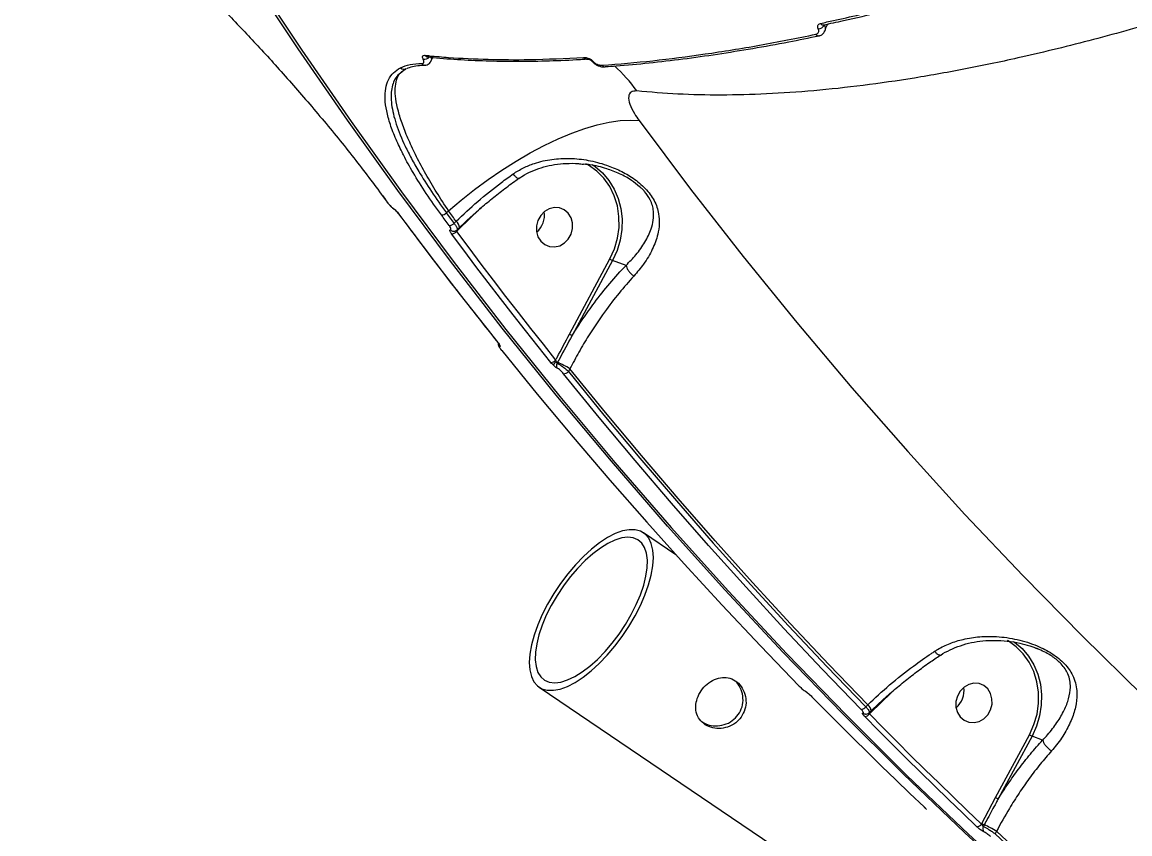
# Model space of a CAD drawing. Header units: millimetres. Extents: x -8092 to 6423, y -6886 to 5604.
# Drawn here: x -328.6 to -78.8, y -2659.3 to -2476.3 of the extents above; entities that cross this region are included whole.
import ezdxf

# ---------------------------------------------------------------- set-up
doc = ezdxf.new("R2010")
doc.units = ezdxf.units.MM
for name, color, linetype in [('DIKOM_ОБЪЕКТ', 7, 'Continuous'), ('DIKOM_РАЗМЕР_ЗОНА', 7, 'Continuous'), ('DIKOM_РАЗМЕР_ОБЪЕКТА', 7, 'Continuous')]:
    doc.layers.add(name, color=color, linetype=linetype)
doc.styles.add('style1', font='arial.ttf', dxfattribs={"width": 0.8})
doc.dimstyles.new('1-50', dxfattribs={"dimtxt": 300, "dimasz": 200, "dimexe": 100, "dimexo": 0, "dimgap": 100, "dimtad": 1, "dimtxsty": 'style1', "dimcen": 200, "dimclrd": 7, "dimclre": 7, "dimclrt": 7, "dimadec": 1, "dimazin": 2, "dimtfac": 1, "dimtmove": 0, "dimatfit": 2, "dimfxl": 0, "dimlwd": 25, "dimlwe": 18, "dimarcsym": 0})

# ---------------------------------------------------------------- blocks, each defined once
blk = doc.blocks.new('*D9')
at = {"layer": 'Defpoints', "color": 0, "transparency": 16777216}
for p in [(-8092.06, -86.27), (4664.84, -1471.84), (4664.84, -6785.92)]:
    blk.add_point(p, dxfattribs=at)
at = {"layer": 'DIKOM_РАЗМЕР_ЗОНА', "color": 7, "lineweight": 18, "transparency": 16777216}
for p, q in [((-8092.06, -86.27), (-8092.06, -6885.92)), ((4664.84, -1471.84), (4664.84, -6885.92))]:
    blk.add_line(p, q, dxfattribs=at)
at = {"layer": 'DIKOM_РАЗМЕР_ЗОНА', "color": 7, "lineweight": 25, "transparency": 16777216}
blk.add_line((-7892.06, -6785.92), (4464.84, -6785.92), dxfattribs=at)
at = {"layer": 'DIKOM_РАЗМЕР_ЗОНА', "color": 7, "transparency": 16777216}
for points in [[(-7892.06, -6752.58), (-7892.06, -6819.25), (-8092.06, -6785.92)], [(4464.84, -6752.58), (4464.84, -6819.25), (4664.84, -6785.92)]]:
    blk.add_solid(points, dxfattribs=at)
at = {"layer": 'DIKOM_РАЗМЕР_ЗОНА', "color": 7, "transparency": 16777216, "insert": (-2159.84, -6532.75), "char_height": 300, "attachment_point": 5, "style": 'style1'}
blk.add_mtext('12760', dxfattribs=at)
blk = doc.blocks.new('*D11')
at = {"layer": 'Defpoints', "color": 0, "transparency": 16777216}
for p in [(-6092.06, -310.77), (2568.27, -2361.54), (2568.27, -4925.78)]:
    blk.add_point(p, dxfattribs=at)
at = {"layer": 'DIKOM_РАЗМЕР_ОБЪЕКТА', "color": 7, "lineweight": 18, "transparency": 16777216}
for p, q in [((-6092.06, -310.77), (-6092.06, -5025.78)), ((2568.27, -2361.54), (2568.27, -5025.78))]:
    blk.add_line(p, q, dxfattribs=at)
at = {"layer": 'DIKOM_РАЗМЕР_ОБЪЕКТА', "color": 7, "lineweight": 25, "transparency": 16777216}
blk.add_line((-5892.06, -4925.78), (2368.27, -4925.78), dxfattribs=at)
at = {"layer": 'DIKOM_РАЗМЕР_ОБЪЕКТА', "color": 7, "transparency": 16777216}
for points in [[(-5892.06, -4892.44), (-5892.06, -4959.11), (-6092.06, -4925.78)], [(2368.27, -4892.44), (2368.27, -4959.11), (2568.27, -4925.78)]]:
    blk.add_solid(points, dxfattribs=at)
at = {"layer": 'DIKOM_РАЗМЕР_ОБЪЕКТА', "color": 7, "transparency": 16777216, "insert": (-2605.9, -4672.61), "char_height": 300, "attachment_point": 5, "style": 'style1'}
blk.add_mtext('8660', dxfattribs=at)

msp = doc.modelspace()

# ---------------------------------------------------------------- linework, layer by layer
at = {"layer": 'DIKOM_ОБЪЕКТ', "color": 7, "linetype": 'Continuous', "lineweight": 15}
for p, q in [((-147.892, -2476.957), (-147.857, -2476.954)), ((-148.89, -2479.408), (-148.931, -2479.418)), ((-237.191, -2484.159), (-237.211, -2484.158)), ((-248.093, -2514.489), (-246.332, -2516.873)), ((-224.993, -2518.073), (-225.443, -2518.513)), ((-232.451, -2518.888), (-232.952, -2519.288)), ((-225.443, -2518.513), (-230.025, -2522.939)), ((-231.193, -2521.67), (-230.73, -2521.217)), ((-230.025, -2522.939), (-230.648, -2523.549)), ((-230.539, -2523.14), (-230.006, -2522.62)), ((-230.006, -2522.62), (-229.996, -2522.609)), ((-205.182, -2546.644), (-196.042, -2529.709)), ((-195.448, -2530.013), (-204.588, -2546.948)), ((-192.422, -2531.151), (-195.448, -2530.013)), ((-207.862, -2553.004), (-207.971, -2553.206)), ((-205.087, -2554.441), (-205.418, -2555.055)), ((-181.212, -2596.37), (-188.486, -2591.445)), ((-212.03, -2626.226), (-38.598, -2743.63)), ((-132.595, -2627.476), (-137.187, -2631.912)), ((-132.141, -2627.032), (-132.595, -2627.476)), ((-150.633, -2628.257), (-150.55, -2628.339)), ((-150.549, -2628.338), (-150.495, -2628.377)), ((-138.356, -2630.644), (-137.893, -2630.19)), ((-137.579, -2631.994), (-137.169, -2631.593)), ((-137.187, -2631.912), (-137.545, -2632.262)), ((-137.169, -2631.593), (-137.159, -2631.582)), ((-109.081, -2651.122), (-101.431, -2636.948)), ((-100.837, -2637.252), (-108.487, -2651.425)), ((-98.459, -2638.146), (-100.837, -2637.252)), ((-112.199, -2656.978), (-109.081, -2651.122)), ((-112.263, -2657.097), (-112.199, -2656.978)), ((-111.644, -2657.265), (-111.837, -2657.624)), ((-108.869, -2658.703), (-109.189, -2659.295))]:
    msp.add_line(p, q, dxfattribs=at)
at = {"layer": 'DIKOM_ОБЪЕКТ', "color": 7, "linetype": 'Continuous', "lineweight": 15, "flags": 128}
for points in [[(-73.01, -2697.251), (-87.567, -2684.817), (-101.903, -2672.095), (-116.015, -2659.088), (-129.898, -2645.801), (-143.548, -2632.237), (-156.961, -2618.401), (-170.132, -2604.297), (-183.059, -2589.928), (-195.736, -2575.301), (-208.16, -2560.418), (-220.328, -2545.284), (-232.235, -2529.905), (-243.878, -2514.284), (-255.254, -2498.426), (-266.358, -2482.337), (-277.189, -2466.02)], [(-276.367, -2466.329), (-265.537, -2482.645), (-254.432, -2498.735), (-243.057, -2514.592), (-231.414, -2530.213), (-219.507, -2545.593), (-207.339, -2560.726), (-194.915, -2575.61), (-182.237, -2590.237), (-169.311, -2604.606), (-156.139, -2618.71), (-142.727, -2632.546), (-129.077, -2646.11), (-115.194, -2659.397), (-101.082, -2672.404), (-86.745, -2685.126), (-72.189, -2697.56)], [(-200.034, -2485.166), (-200.029, -2485.185), (-200.018, -2485.199), (-200.001, -2485.208), (-199.979, -2485.213), (-199.952, -2485.213), (-199.921, -2485.208), (-199.884, -2485.199), (-199.843, -2485.185)], [(-237.734, -2486.006), (-237.738, -2486.006), (-237.794, -2486.008)], [(-197.071, -2486.4), (-197.119, -2486.406), (-197.132, -2486.407)], [(-232.451, -2518.888), (-229.597, -2516.442), (-226.619, -2514.074), (-223.546, -2511.807), (-220.404, -2509.66), (-217.222, -2507.653), (-214.03, -2505.806), (-210.857, -2504.133), (-207.731, -2502.652), (-204.681, -2501.374), (-201.735, -2500.313), (-198.919, -2499.477), (-196.26, -2498.875), (-193.782, -2498.51), (-191.507, -2498.388), (-189.455, -2498.509)], [(-189.455, -2498.509), (-177.869, -2513.936), (-166.014, -2529.115), (-153.896, -2544.044), (-141.518, -2558.717), (-128.884, -2573.129), (-115.998, -2587.276), (-102.865, -2601.153), (-89.487, -2614.756), (-75.871, -2628.08)], [(-196.042, -2529.709), (-195.031, -2527.439), (-194.346, -2525.05), (-194.004, -2522.601), (-194.014, -2520.151), (-194.375, -2517.759), (-195.079, -2515.482), (-196.109, -2513.376), (-197.439, -2511.492), (-199.039, -2509.874), (-200.868, -2508.563), (-201.463, -2508.231)], [(-200.031, -2508.445), (-199.403, -2508.873), (-197.723, -2510.309), (-196.273, -2512.011), (-195.086, -2513.944), (-194.186, -2516.064), (-193.594, -2518.328), (-193.322, -2520.684), (-193.376, -2523.083), (-193.755, -2525.471), (-194.451, -2527.798), (-195.448, -2530.013)], [(-248.093, -2514.489), (-248.091, -2514.492), (-248.032, -2514.538)], [(-248.032, -2514.538), (-247.813, -2514.836), (-247.593, -2515.134), (-247.373, -2515.432), (-247.153, -2515.73), (-246.933, -2516.028), (-246.712, -2516.326), (-246.492, -2516.624), (-246.271, -2516.921)], [(-246.332, -2516.873), (-246.33, -2516.875), (-246.271, -2516.921)], [(-244.769, -2518.45), (-244.865, -2518.377), (-244.975, -2518.25)], [(-211.672, -2519.891), (-212.301, -2521.003), (-212.626, -2522.24), (-212.622, -2523.502), (-212.29, -2524.687), (-211.655, -2525.699), (-210.769, -2526.455), (-209.705, -2526.895), (-208.547, -2526.983), (-207.391, -2526.712), (-206.33, -2526.103), (-205.45, -2525.206), (-204.821, -2524.094), (-204.496, -2522.857), (-204.499, -2521.595), (-204.832, -2520.41), (-205.467, -2519.399), (-206.353, -2518.642), (-207.417, -2518.202), (-208.574, -2518.114), (-209.73, -2518.386), (-210.792, -2518.994), (-211.672, -2519.891)], [(-243.738, -2519.525), (-243.735, -2519.528), (-243.676, -2519.574)], [(-243.676, -2519.574), (-240.931, -2523.243), (-238.171, -2526.898), (-235.397, -2530.541), (-232.608, -2534.17), (-229.805, -2537.785), (-226.987, -2541.387), (-224.155, -2544.975), (-221.309, -2548.549)], [(-232.312, -2522.172), (-232.533, -2521.874), (-232.753, -2521.576), (-232.973, -2521.278), (-233.194, -2520.981), (-233.414, -2520.683), (-233.634, -2520.384), (-233.853, -2520.086), (-234.073, -2519.788)], [(-232.952, -2519.288), (-232.733, -2519.586), (-232.513, -2519.884), (-232.293, -2520.182), (-232.073, -2520.48), (-231.853, -2520.777), (-231.633, -2521.075), (-231.413, -2521.372), (-231.193, -2521.67)], [(-230.73, -2521.217), (-230.946, -2520.927), (-231.161, -2520.635), (-231.376, -2520.344), (-231.591, -2520.053), (-231.807, -2519.762), (-232.022, -2519.471), (-232.236, -2519.179), (-232.451, -2518.888)], [(-209.403, -2553.027), (-212.249, -2549.453), (-215.081, -2545.865), (-217.899, -2542.263), (-220.702, -2538.647), (-223.491, -2535.019), (-226.265, -2531.377), (-229.024, -2527.721), (-231.769, -2524.052)], [(-230.648, -2523.549), (-227.906, -2527.215), (-225.149, -2530.867), (-222.377, -2534.507), (-219.59, -2538.133), (-216.79, -2541.745), (-213.974, -2545.343), (-211.144, -2548.929), (-208.3, -2552.5)], [(-221.373, -2548.498), (-221.369, -2548.503), (-221.309, -2548.549)], [(-221.081, -2548.903), (-221.037, -2548.967), (-220.943, -2549.06)], [(-220.475, -2550.335), (-212.462, -2560.176), (-204.338, -2569.91), (-196.107, -2579.535), (-187.767, -2589.05), (-179.322, -2598.454), (-170.771, -2607.745), (-162.116, -2616.923), (-153.358, -2625.986)], [(-139.399, -2631.236), (-148.157, -2622.173), (-156.812, -2612.995), (-165.363, -2603.704), (-173.808, -2594.3), (-182.148, -2584.785), (-190.379, -2575.16), (-198.503, -2565.426), (-206.517, -2555.585)], [(-205.418, -2555.055), (-197.411, -2564.889), (-189.295, -2574.614), (-181.07, -2584.231), (-172.737, -2593.739), (-164.299, -2603.135), (-155.755, -2612.418), (-147.107, -2621.588), (-138.356, -2630.644)], [(-137.893, -2630.19), (-146.662, -2621.117), (-155.327, -2611.928), (-163.888, -2602.625), (-172.344, -2593.209), (-180.692, -2583.681), (-188.933, -2574.043), (-197.065, -2564.296), (-205.087, -2554.441)], [(-193.3, -2614.819), (-191.775, -2612.534), (-190.396, -2610.186), (-189.185, -2607.815), (-188.164, -2605.461), (-187.35, -2603.166), (-186.756, -2600.967), (-186.394, -2598.903), (-186.268, -2597.008), (-186.382, -2595.316), (-186.734, -2593.856), (-187.317, -2592.651), (-188.121, -2591.724), (-189.133, -2591.09), (-190.336, -2590.759), (-191.708, -2590.737), (-193.226, -2591.025), (-194.865, -2591.618), (-196.596, -2592.505), (-198.39, -2593.672), (-200.216, -2595.098), (-202.042, -2596.759), (-203.838, -2598.627), (-205.572, -2600.67), (-207.216, -2602.852), (-208.741, -2605.137), (-210.12, -2607.485), (-211.331, -2609.856), (-212.352, -2612.209), (-213.167, -2614.505), (-213.76, -2616.704), (-214.123, -2618.768), (-214.248, -2620.663), (-214.134, -2622.355), (-213.782, -2623.815), (-213.199, -2625.019), (-212.395, -2625.947), (-211.383, -2626.581), (-210.181, -2626.912), (-208.808, -2626.934), (-207.29, -2626.646), (-205.651, -2626.053), (-203.92, -2625.166), (-202.126, -2623.999), (-200.301, -2622.573), (-198.474, -2620.911), (-196.678, -2619.044), (-194.944, -2617.001), (-193.3, -2614.819)], [(-193.963, -2614.249), (-192.526, -2612.09), (-191.234, -2609.871), (-190.109, -2607.633), (-189.174, -2605.417), (-188.445, -2603.264), (-187.936, -2601.216), (-187.657, -2599.309), (-187.612, -2597.58), (-187.803, -2596.061), (-188.226, -2594.779), (-188.873, -2593.759), (-189.732, -2593.021), (-190.788, -2592.576), (-192.019, -2592.435), (-193.405, -2592.599), (-194.917, -2593.066), (-196.53, -2593.826), (-198.212, -2594.866), (-199.931, -2596.166), (-201.657, -2597.702), (-203.357, -2599.446), (-205, -2601.364), (-206.553, -2603.422), (-207.99, -2605.581), (-209.283, -2607.8), (-210.407, -2610.038), (-211.342, -2612.254), (-212.071, -2614.406), (-212.58, -2616.455), (-212.86, -2618.362), (-212.904, -2620.091), (-212.713, -2621.61), (-212.29, -2622.892), (-211.643, -2623.912), (-210.784, -2624.651), (-209.729, -2625.095), (-208.497, -2625.236), (-207.112, -2625.072), (-205.599, -2624.605), (-203.986, -2623.845), (-202.305, -2622.805), (-200.585, -2621.505), (-198.859, -2619.969), (-197.159, -2618.225), (-195.517, -2616.307), (-193.963, -2614.249)], [(-101.431, -2636.948), (-100.419, -2634.678), (-99.734, -2632.289), (-99.393, -2629.84), (-99.403, -2627.39), (-99.764, -2624.997), (-100.468, -2622.721), (-101.498, -2620.615), (-102.828, -2618.73), (-104.427, -2617.113), (-106.257, -2615.802), (-106.398, -2615.719)], [(-105.071, -2615.916), (-104.792, -2616.112), (-103.112, -2617.547), (-101.662, -2619.25), (-100.475, -2621.182), (-99.575, -2623.303), (-98.983, -2625.566), (-98.711, -2627.923), (-98.765, -2630.321), (-99.144, -2632.71), (-99.84, -2635.037), (-100.837, -2637.252)], [(-117.061, -2627.13), (-117.69, -2628.242), (-118.015, -2629.479), (-118.011, -2630.741), (-117.678, -2631.926), (-117.043, -2632.937), (-116.158, -2633.694), (-115.093, -2634.134), (-113.936, -2634.222), (-112.78, -2633.95), (-111.719, -2633.342), (-110.838, -2632.445), (-110.21, -2631.333), (-109.884, -2630.096), (-109.888, -2628.834), (-110.221, -2627.649), (-110.856, -2626.637), (-111.742, -2625.881), (-112.806, -2625.441), (-113.963, -2625.353), (-115.119, -2625.624), (-116.181, -2626.233), (-117.061, -2627.13)], [(-151.768, -2627.312), (-151.812, -2627.284), (-151.928, -2627.183)], [(-150.495, -2628.377), (-147.376, -2631.535), (-144.244, -2634.678), (-141.1, -2637.807), (-137.943, -2640.922), (-134.774, -2644.022), (-131.592, -2647.107), (-128.398, -2650.177), (-125.192, -2653.232)], [(-113.286, -2657.711), (-116.492, -2654.655), (-119.686, -2651.585), (-122.867, -2648.5), (-126.037, -2645.4), (-129.193, -2642.285), (-132.338, -2639.156), (-135.469, -2636.013), (-138.589, -2632.855)], [(-137.545, -2632.262), (-134.428, -2635.417), (-131.299, -2638.558), (-128.157, -2641.685), (-125.003, -2644.796), (-121.837, -2647.894), (-118.658, -2650.976), (-115.467, -2654.044), (-112.263, -2657.097)], [(-109.189, -2659.295), (-99.97, -2667.889), (-90.654, -2676.36), (-81.241, -2684.709), (-71.733, -2692.933), (-62.131, -2701.033), (-52.436, -2709.006), (-42.649, -2716.852), (-32.772, -2724.569)], [(-32.3, -2724.107), (-42.197, -2716.375), (-52.004, -2708.515), (-61.719, -2700.526), (-71.34, -2692.411), (-80.867, -2684.17), (-90.298, -2675.804), (-99.633, -2667.314), (-108.869, -2658.703)]]:
    msp.add_lwpolyline(points, dxfattribs=at)
at = {"layer": 'DIKOM_ОБЪЕКТ', "color": 7, "linetype": 'Continuous', "lineweight": 15}
for centre, radius, start, end in [((-149.097, -2476.242), 1.574, 270.62925, 332.74064), ((-147.973, -2476.294), 0.666, 206.73578, 278.79709), ((-148.999, -2478.743), 0.678, 207.38588, 275.77942), ((-237.776, -2485.167), 0.841, 214.2797, 268.78617), ((-237.933, -2483.21), 1.494, 261.10055, 319.35682), ((-237.118, -2483.372), 0.791, 212.24463, 263.23221), ((-201.362, -2483.895), 0.744, 210.66684, 272.40234), ((-242.56, -2486.011), 0.934, 218.51946, 307.62767), ((-197.137, -2485.659), 0.748, 210.86976, 270.43314), ((-218.64, -2512.315), 35.213, 35.56815, 47.96314), ((-234.101, -2518.219), 1.569, 271.01306, 317.06448), ((-215.7, -2519.863), 4.896, 309.30026, 9.47561), ((-215.705, -2519.862), 4.901, 309.33081, 9.44539), ((-232.341, -2520.609), 1.563, 271.05463, 317.2615), ((-231.327, -2522.54), 0.918, 218.74099, 269.72344), ((-232.205, -2522.885), 2.226, 7.121, 48.50095), ((-229.217, -2522.243), 1.066, 209.0024, 220.76787), ((-231.792, -2522.501), 1.551, 270.85254, 317.4964), ((-193.36, -2525.19), 5.256, 239.31566, 246.59788), ((-202.499, -2542.122), 5.258, 239.31652, 246.59586), ((-220.131, -2548.799), 0.999, 185.65549, 220.29409), ((-209.443, -2551.526), 1.502, 271.55621, 319.56311), ((-203.563, -2557.685), 6.717, 133.74947, 142.47824), ((-205.871, -2548.542), 4.886, 241.43893, 245.95822), ((-207.075, -2553.749), 1.048, 148.73139, 212.27912), ((-220.13, -2580.082), 29.728, 59.60161, 65.62733), ((-206.566, -2554.08), 1.506, 271.87637, 319.6315), ((-121.088, -2627.102), 4.895, 309.29253, 9.48155), ((-121.093, -2627.101), 4.899, 309.32382, 9.4505), ((-139.492, -2629.858), 1.381, 273.85486, 325.33642), ((-139.365, -2631.856), 2.223, 7.08897, 48.52722), ((-138.364, -2631.386), 0.915, 226.31313, 268.49911), ((-138.674, -2631.489), 1.368, 273.58369, 325.61883), ((-136.351, -2631.196), 1.101, 209.18675, 220.58032), ((-98.749, -2632.428), 5.256, 239.31584, 246.59712), ((-106.399, -2646.601), 5.257, 239.31586, 246.59652), ((-113.385, -2656.386), 1.328, 274.27503, 327.63284), ((-109.164, -2651.8), 6.001, 239.6257, 245.59566), ((-110.957, -2658.156), 1.029, 148.84211, 219.73477), ((-123.877, -2684.276), 29.652, 59.59393, 65.63513)]:
    msp.add_arc(centre, radius, start, end, dxfattribs=at)
for points, knots in [([(322.592, -2228.443), (318.958, -2232.294), (311.687, -2240.001), (300.049, -2251.626), (287.913, -2263.261), (275.086, -2275.04), (261.575, -2286.934), (247.389, -2298.915), (232.752, -2310.789), (217.267, -2322.86), (200.927, -2335.081), (183.744, -2347.397), (166.049, -2359.552), (147.881, -2371.494), (129.294, -2383.173), (110.718, -2394.32), (92.219, -2404.908), (73.858, -2414.925), (55.312, -2424.546), (36.64, -2433.719), (17.906, -2442.399), (-0.464, -2450.389), (-18.413, -2457.676), (-35.898, -2464.268), (-53.221, -2470.277), (-70.311, -2475.656), (-87.103, -2480.369), (-102.165, -2484.053), (-115.575, -2486.872), (-127.474, -2488.995), (-139.01, -2490.659), (-150.139, -2491.855), (-160.812, -2492.58), (-171.027, -2492.827), (-180.823, -2492.633), (-186.939, -2492.099), (-189.997, -2491.833)], [0, 0, 0, 0, 0.0277653, 0.0555639, 0.0833623, 0.1111275, 0.1400313, 0.1689729, 0.1979143, 0.2268179, 0.2582448, 0.2896958, 0.3211226, 0.3534672, 0.3858384, 0.4181831, 0.449506, 0.480853, 0.5121758, 0.5444125, 0.5766757, 0.6089124, 0.6401609, 0.6714336, 0.702682, 0.7348412, 0.7670266, 0.7991857, 0.8241463, 0.849107, 0.874267, 0.8994269, 0.9244695, 0.9495121, 0.9747561, 1, 1, 1, 1]), ([(-148.568, -2476.594), (-148.085, -2476.49), (-145.674, -2475.971), (-138.951, -2474.461), (-128.237, -2471.86), (-119.24, -2469.364), (-114.738, -2468.116)], [0, 0, 0, 0, 0.044143, 0.2207208, 0.6100163, 1, 1, 1, 1]), ([(-286.3, -2470.416), (-285.275, -2471.444), (-283.223, -2473.5), (-279.837, -2477.009), (-276.373, -2480.685), (-272.89, -2484.464), (-269.285, -2488.468), (-265.606, -2492.661), (-261.909, -2496.986), (-258.247, -2501.392), (-254.682, -2505.823), (-251.237, -2510.237), (-249.099, -2513.106), (-248.032, -2514.538)], [0, 0, 0, 0, 0.1009697, 0.2019356, 0.2903389, 0.3790237, 0.4674233, 0.556113, 0.6450894, 0.7337817, 0.8224255, 0.9113533, 1, 1, 1, 1]), ([(-147.875, -2476.932), (-146.388, -2476.617), (-142.124, -2475.714), (-134.932, -2474.016), (-126.316, -2471.844), (-119.358, -2469.989), (-115.235, -2468.799), (-114.065, -2468.461)], [0, 0, 0, 0, 0.1365427, 0.3915586, 0.6459046, 0.8995404, 1, 1, 1, 1]), ([(-149.602, -2479.055), (-149.469, -2479.01), (-149.204, -2478.921), (-148.984, -2478.611), (-148.927, -2478.226), (-149.032, -2477.945), (-149.08, -2477.815)], [0, 0, 0, 0, 0.2632564, 0.526672, 0.7813468, 1, 1, 1, 1]), ([(-149.08, -2477.815), (-149.128, -2477.686), (-149.231, -2477.41), (-149.176, -2477.032), (-148.96, -2476.727), (-148.698, -2476.638), (-148.568, -2476.594)], [0, 0, 0, 0, 0.2213668, 0.47442356, 0.73732458, 1, 1, 1, 1]), ([(-148.933, -2479.404), (-148.882, -2479.398), (-148.593, -2479.359), (-148.142, -2479.094), (-147.727, -2478.685), (-147.649, -2478.369), (-147.626, -2478.276)], [0, 0, 0, 0, 0.0840171, 0.4727292, 0.8453608, 1, 1, 1, 1]), ([(-147.698, -2476.963), (-147.617, -2477.187), (-147.447, -2477.654), (-147.549, -2478.072), (-147.602, -2478.289)], [0, 0, 0, 0, 0.48136, 1, 1, 1, 1]), ([(-147.604, -2478.333), (-147.423, -2477.858), (-147.191, -2477.253), (-146.911, -2476.808), (-146.851, -2476.712)], [0, 0, 0, 0, 0.7847967, 1, 1, 1, 1]), ([(-197.779, -2486.043), (-194.014, -2485.729), (-186.485, -2485.102), (-174.615, -2483.558), (-162.368, -2481.608), (-153.857, -2479.906), (-149.602, -2479.055)], [0, 0, 0, 0, 0.2490971, 0.498194, 0.7490969, 1, 1, 1, 1]), ([(-197.074, -2486.353), (-196.269, -2486.301), (-193.055, -2486.089), (-187.242, -2485.518), (-179.636, -2484.637), (-171.844, -2483.548), (-163.882, -2482.261), (-156.242, -2480.884), (-151.184, -2479.844), (-148.895, -2479.374)], [0, 0, 0, 0, 0.054139, 0.2163185, 0.3785997, 0.5409473, 0.7033238, 0.8656828, 1, 1, 1, 1]), ([(-243.291, -2486.592), (-242.613, -2486.313), (-241.248, -2485.751), (-239.401, -2485.678), (-238.47, -2485.641)], [0, 0, 0, 0, 0.4964925, 1, 1, 1, 1]), ([(-238.47, -2485.641), (-238.359, -2485.626), (-238.138, -2485.598), (-237.996, -2485.371), (-237.993, -2485.061), (-238.109, -2484.807), (-238.164, -2484.686)], [0, 0, 0, 0, 0.29744675, 0.58899878, 0.80280079, 1, 1, 1, 1]), ([(-238.164, -2484.686), (-238.18, -2484.655), (-238.251, -2484.518), (-238.33, -2484.273), (-238.315, -2483.997), (-238.147, -2483.801), (-237.91, -2483.796), (-237.786, -2483.794)], [0, 0, 0, 0, 0.0490483, 0.2179027, 0.4266423, 0.7022393, 1, 1, 1, 1]), ([(-237.794, -2485.992), (-237.728, -2485.996), (-237.471, -2486.013), (-237.031, -2485.858), (-236.601, -2485.53), (-236.5, -2485.239), (-236.463, -2485.135)], [0, 0, 0, 0, 0.1229939, 0.4815287, 0.8145087, 1, 1, 1, 1]), ([(-237.786, -2483.794), (-237.434, -2483.83), (-235.674, -2484.006), (-231.02, -2484.395), (-223.599, -2484.753), (-213.525, -2484.838), (-206.124, -2484.476), (-202.002, -2484.275)], [0, 0, 0, 0, 0.032166, 0.1608352, 0.4182088, 0.6759569, 1, 1, 1, 1]), ([(-237.212, -2484.157), (-237.212, -2484.157), (-237.214, -2484.157), (-237.212, -2484.158), (-237.21, -2484.158)], [0, 0, 0, 0, 0.0700015, 1, 1, 1, 1]), ([(-237.191, -2484.137), (-236.77, -2484.186), (-234.335, -2484.468), (-229.68, -2484.79), (-223.23, -2485.088), (-216.578, -2485.174), (-209.723, -2485.047), (-204.637, -2484.86), (-201.778, -2484.654), (-201.332, -2484.622)], [0, 0, 0, 0, 0.0389407, 0.2251494, 0.4109138, 0.596015, 0.7806934, 0.9658064, 1, 1, 1, 1]), ([(-236.437, -2484.223), (-236.412, -2484.291), (-236.308, -2484.574), (-236.315, -2484.908), (-236.435, -2485.088), (-236.466, -2485.134)], [0, 0, 0, 0, 0.189736, 0.7924556, 1, 1, 1, 1]), ([(-236.429, -2485.191), (-236.386, -2485.077), (-236.252, -2484.716), (-236.087, -2484.454), (-235.974, -2484.275)], [0, 0, 0, 0, 0.3167639, 1, 1, 1, 1]), ([(-202.002, -2484.275), (-201.944, -2484.273), (-201.654, -2484.263), (-201.146, -2484.35), (-200.552, -2484.609), (-200.131, -2484.884), (-199.939, -2485.084), (-199.843, -2485.185)], [0, 0, 0, 0, 0.0951001, 0.471977, 0.7157948, 0.8572343, 1, 1, 1, 1]), ([(-201.338, -2484.642), (-201.33, -2484.641), (-201.26, -2484.629), (-200.948, -2484.661), (-200.567, -2484.796), (-200.286, -2484.958), (-200.134, -2485.078), (-200.05, -2485.16), (-200, -2485.22), (-199.972, -2485.262), (-199.965, -2485.275), (-199.962, -2485.28)], [0, 0, 0, 0, 0.0439509, 0.3939933, 0.6579882, 0.7971779, 0.8674655, 0.9114324, 0.9444708, 0.9795171, 1, 1, 1, 1]), ([(-200.01, -2485.188), (-199.876, -2485.337), (-199.586, -2485.658), (-198.994, -2486.021), (-198.312, -2486.292), (-197.671, -2486.436), (-197.282, -2486.391), (-197.133, -2486.373)], [0, 0, 0, 0, 0.16681481, 0.35962903, 0.57901993, 0.83853201, 1, 1, 1, 1]), ([(-199.843, -2485.185), (-199.749, -2485.282), (-199.563, -2485.477), (-199.158, -2485.741), (-198.589, -2485.983), (-198.108, -2486.058), (-197.832, -2486.045), (-197.779, -2486.043)], [0, 0, 0, 0, 0.1455967, 0.289973, 0.5321026, 0.9098068, 1, 1, 1, 1]), ([(-242.737, -2506.026), (-243.28, -2504.923), (-244.426, -2502.595), (-245.651, -2499.35), (-246.486, -2496.279), (-246.837, -2493.548), (-246.71, -2491.179), (-246.069, -2489.22), (-244.979, -2487.637), (-243.853, -2486.94), (-243.291, -2486.592)], [0, 0, 0, 0, 0.1135574, 0.2397299, 0.3662867, 0.4932525, 0.6198096, 0.7464023, 0.8734004, 1, 1, 1, 1]), ([(-242.959, -2487.563), (-243.386, -2487.862), (-244.212, -2488.442), (-244.875, -2489.796), (-245.453, -2491.759), (-245.463, -2494.18), (-244.947, -2496.979), (-244.077, -2500.02), (-242.698, -2503.4), (-240.855, -2507.042), (-238.942, -2510.426), (-236.395, -2514.496), (-234.106, -2517.682), (-232.952, -2519.288)], [0, 0, 0, 0, 0.07618704, 0.14773341, 0.21928055, 0.35821565, 0.42977613, 0.50133465, 0.63993401, 0.71129593, 0.78265746, 0.89041825, 1, 1, 1, 1]), ([(-232.451, -2518.888), (-233.372, -2517.475), (-235.215, -2514.65), (-237.625, -2510.551), (-239.731, -2506.616), (-241.484, -2502.903), (-242.867, -2499.457), (-243.843, -2496.335), (-244.406, -2493.574), (-244.554, -2491.201), (-244.241, -2489.295), (-243.666, -2487.974), (-243.029, -2487.495), (-242.794, -2487.319)], [0, 0, 0, 0, 0.0929003, 0.1858005, 0.2797514, 0.3739926, 0.4679418, 0.5628203, 0.6580005, 0.7528805, 0.8484018, 0.9442321, 1, 1, 1, 1]), ([(-243.051, -2487.554), (-243.008, -2487.51), (-242.746, -2487.24), (-242.368, -2487.059), (-242.053, -2486.908)], [0, 0, 0, 0, 0.1654198, 1, 1, 1, 1]), ([(-241.877, -2486.792), (-241.78, -2486.739), (-241.313, -2486.484), (-240.217, -2486.225), (-238.925, -2486.027), (-238.019, -2486.043), (-237.733, -2486.049)], [0, 0, 0, 0, 0.0976504, 0.4700201, 0.8325432, 1, 1, 1, 1]), ([(-189.997, -2491.833), (-190.481, -2491.856), (-191.457, -2491.902), (-191.964, -2493.004), (-191.671, -2494.721), (-190.741, -2496.667), (-189.823, -2497.983), (-189.455, -2498.509)], [0, 0, 0, 0, 0.2099081, 0.4228957, 0.6382624, 0.8553513, 1, 1, 1, 1]), ([(-234.073, -2519.788), (-235.242, -2518.159), (-237.58, -2514.901), (-240.343, -2510.442), (-242.051, -2507.48), (-242.679, -2506.151), (-242.737, -2506.026)], [0, 0, 0, 0, 0.3388302, 0.6776524, 0.9698545, 1, 1, 1, 1]), ([(-217.887, -2510.528), (-217.13, -2510.052), (-215.614, -2509.099), (-212.684, -2507.933), (-209.157, -2507.135), (-205.047, -2506.936), (-200.918, -2507.378), (-197.119, -2508.366), (-193.733, -2509.747), (-190.714, -2511.471), (-188.416, -2513.363), (-186.931, -2515.133), (-186.032, -2516.559), (-185.409, -2518.028), (-184.964, -2519.812), (-184.868, -2521.857), (-185.279, -2524.521), (-186.379, -2527.529), (-188.211, -2530.69), (-189.897, -2532.667), (-190.665, -2533.567)], [0, 0, 0, 0, 0.0450794, 0.0901832, 0.1588891, 0.2276845, 0.2984045, 0.369114, 0.4250487, 0.4808188, 0.5408191, 0.5713836, 0.6019557, 0.6344686, 0.6670293, 0.7198469, 0.7727709, 0.8528863, 0.9329887, 1, 1, 1, 1]), ([(-216.638, -2511.595), (-216.211, -2511.302), (-215.146, -2510.571), (-213.241, -2509.686), (-210.961, -2508.904), (-208.496, -2508.38), (-205.882, -2508.134), (-203.697, -2508.114), (-202.403, -2508.283), (-202.016, -2508.333)], [0, 0, 0, 0, 0.1005442, 0.2510721, 0.4079025, 0.5717081, 0.7441, 0.9235231, 1, 1, 1, 1]), ([(-230.73, -2521.217), (-229.135, -2519.709), (-225.897, -2516.649), (-221.489, -2513.11), (-218.772, -2511.162), (-217.887, -2510.528)], [0, 0, 0, 0, 0.3958735, 0.8032183, 1, 1, 1, 1]), ([(-216.668, -2511.548), (-216.706, -2511.565), (-216.793, -2511.601), (-217.108, -2511.378), (-217.472, -2511.017), (-217.745, -2510.702), (-217.861, -2510.56), (-217.887, -2510.528)], [0, 0, 0, 0, 0.2283128, 0.5131253, 0.7979656, 0.9537307, 1, 1, 1, 1]), ([(-189.367, -2513.454), (-189.959, -2512.94), (-191.325, -2511.756), (-193.902, -2510.435), (-197.03, -2509.245), (-199.731, -2508.519), (-201.466, -2508.383), (-201.914, -2508.348)], [0, 0, 0, 0, 0.1676388, 0.3861697, 0.6121085, 0.8998828, 1, 1, 1, 1]), ([(-229.975, -2522.632), (-229.346, -2522.022), (-227.87, -2520.589), (-225.405, -2518.396), (-222.627, -2516.06), (-219.767, -2513.835), (-217.765, -2512.34), (-216.72, -2511.632), (-216.651, -2511.586)], [0, 0, 0, 0, 0.1537308, 0.3609224, 0.5690847, 0.7775126, 0.9854317, 1, 1, 1, 1]), ([(-192.42, -2531.154), (-192.42, -2531.154), (-191.646, -2530.311), (-189.991, -2528.658), (-188.068, -2525.868), (-186.815, -2523.292), (-186.222, -2520.97), (-186.147, -2519.219), (-186.436, -2517.658), (-187, -2516.162), (-187.867, -2514.911), (-188.722, -2513.936), (-189.139, -2513.624), (-189.367, -2513.454)], [0, 0, 0, 0, 0.00011023, 0.14610685, 0.31783785, 0.49397295, 0.60432125, 0.71687718, 0.78164937, 0.84820754, 0.94191568, 0.96825119, 1, 1, 1, 1]), ([(-246.329, -2516.874), (-246.31, -2516.9), (-246.159, -2517.111), (-245.808, -2517.529), (-245.287, -2518.044), (-244.979, -2518.341), (-244.783, -2518.436), (-244.769, -2518.443)], [0, 0, 0, 0, 0.0431466, 0.3504063, 0.6509853, 0.974989, 1, 1, 1, 1]), ([(-246.271, -2516.921), (-246.172, -2517.05), (-245.973, -2517.308), (-245.625, -2517.69), (-245.291, -2518.013), (-245.081, -2518.181), (-244.988, -2518.242), (-244.975, -2518.25)], [0, 0, 0, 0, 0.2405226, 0.4810071, 0.7219073, 0.9628944, 1, 1, 1, 1]), ([(-244.975, -2518.25), (-244.963, -2518.258), (-244.87, -2518.319), (-244.66, -2518.486), (-244.324, -2518.808), (-243.975, -2519.188), (-243.776, -2519.445), (-243.676, -2519.574)], [0, 0, 0, 0, 0.0372933, 0.2782494, 0.5190636, 0.7595397, 1, 1, 1, 1]), ([(-244.77, -2518.45), (-244.764, -2518.453), (-244.747, -2518.464), (-244.658, -2518.531), (-244.504, -2518.664), (-244.273, -2518.89), (-244.004, -2519.188), (-243.815, -2519.418), (-243.741, -2519.521), (-243.739, -2519.524)], [0, 0, 0, 0, 0.06058753, 0.17648064, 0.32955987, 0.52669366, 0.75368343, 0.99107848, 1, 1, 1, 1]), ([(-243.738, -2519.525), (-241.835, -2522.066), (-236.317, -2529.431), (-228.857, -2539.09), (-223.241, -2546.15), (-221.369, -2548.503)], [0, 0, 0, 0, 0.2597918, 0.7531927, 1, 1, 1, 1]), ([(-232.043, -2523.114), (-231.996, -2523.102), (-231.902, -2523.078), (-231.909, -2522.882), (-232.029, -2522.595), (-232.192, -2522.336), (-232.298, -2522.191), (-232.312, -2522.172)], [0, 0, 0, 0, 0.2407395, 0.4813701, 0.7220805, 0.9627792, 1, 1, 1, 1]), ([(-231.769, -2524.052), (-231.783, -2524.033), (-231.89, -2523.889), (-232.054, -2523.631), (-232.175, -2523.344), (-232.183, -2523.15), (-232.09, -2523.126), (-232.043, -2523.114)], [0, 0, 0, 0, 0.0372019, 0.2778453, 0.5185453, 0.7592204, 1, 1, 1, 1]), ([(-231.332, -2523.449), (-231.314, -2523.452), (-231.17, -2523.474), (-230.865, -2523.392), (-230.649, -2523.223), (-230.544, -2523.141)], [0, 0, 0, 0, 0.0698963, 0.5462396, 1, 1, 1, 1]), ([(-231.193, -2521.67), (-231.169, -2521.701), (-230.988, -2521.937), (-230.704, -2522.362), (-230.499, -2522.818), (-230.453, -2523.081), (-230.54, -2523.112), (-230.559, -2523.119)], [0, 0, 0, 0, 0.044909, 0.3354111, 0.6258246, 0.9159172, 1, 1, 1, 1]), ([(-230.724, -2523.209), (-230.729, -2523.211), (-230.752, -2523.224), (-230.755, -2523.288), (-230.73, -2523.395), (-230.684, -2523.49), (-230.653, -2523.542), (-230.648, -2523.549)], [0, 0, 0, 0, 0.0806469, 0.3720638, 0.6638417, 0.955231, 1, 1, 1, 1]), ([(-204.588, -2546.948), (-203.782, -2545.689), (-202.164, -2543.161), (-199.321, -2539.208), (-196.079, -2535.091), (-193.648, -2532.471), (-192.422, -2531.151)], [0, 0, 0, 0, 0.216065, 0.4341047, 0.7147638, 1, 1, 1, 1]), ([(-192.422, -2531.151), (-192.422, -2531.151), (-192.421, -2531.152), (-192.42, -2531.154), (-192.42, -2531.154)], [0, 0, 0, 0, 0.5739583, 1, 1, 1, 1]), ([(-192.42, -2531.154), (-192.376, -2531.34), (-192.289, -2531.713), (-191.893, -2532.369), (-191.373, -2532.982), (-190.933, -2533.37), (-190.702, -2533.54), (-190.665, -2533.567)], [0, 0, 0, 0, 0.24623498, 0.49244526, 0.73873955, 0.95803587, 1, 1, 1, 1]), ([(-190.665, -2533.567), (-191.782, -2534.816), (-194.034, -2537.332), (-197.479, -2541.863), (-200.496, -2546.362), (-203.085, -2550.681), (-204.418, -2553.184), (-205.087, -2554.441)], [0, 0, 0, 0, 0.21065095, 0.42475102, 0.67621301, 0.83740124, 1, 1, 1, 1]), ([(-208.3, -2552.5), (-208.198, -2552.311), (-207.151, -2550.363), (-206.116, -2548.408), (-205.182, -2546.644)], [0, 0, 0, 0, 0.09739416, 1, 1, 1, 1]), ([(-204.588, -2546.948), (-205.539, -2548.704), (-206.633, -2550.723), (-207.72, -2552.742), (-207.862, -2553.004)], [0, 0, 0, 0, 0.87020302, 1, 1, 1, 1]), ([(-221.375, -2548.5), (-221.324, -2548.563), (-221.209, -2548.707), (-221.116, -2548.845), (-221.087, -2548.894), (-221.081, -2548.903)], [0, 0, 0, 0, 0.3946764, 0.8937481, 1, 1, 1, 1]), ([(-221.309, -2548.549), (-221.266, -2548.603), (-221.119, -2548.789), (-221.017, -2548.948), (-220.943, -2549.06)], [0, 0, 0, 0, 0.2878043, 1, 1, 1, 1]), ([(-221.237, -2548.675), (-221.245, -2548.716), (-221.272, -2548.847), (-221.24, -2549.069), (-221.158, -2549.346), (-220.974, -2549.691), (-220.751, -2550.031), (-220.533, -2550.285), (-220.49, -2550.335)], [0, 0, 0, 0, 0.0581903, 0.1877011, 0.3293392, 0.5453183, 0.9103626, 1, 1, 1, 1]), ([(-221.086, -2548.898), (-221.075, -2548.915), (-221.046, -2548.958), (-221.038, -2548.984), (-221.041, -2548.974), (-221.041, -2548.974)], [0, 0, 0, 0, 0.3854258, 0.9906452, 1, 1, 1, 1]), ([(-220.893, -2549.445), (-220.929, -2549.447), (-221.001, -2549.452), (-220.964, -2549.612), (-220.823, -2549.869), (-220.637, -2550.132), (-220.507, -2550.296), (-220.475, -2550.335)], [0, 0, 0, 0, 0.2249459, 0.4495566, 0.6803188, 0.9237803, 1, 1, 1, 1]), ([(-220.943, -2549.06), (-220.903, -2549.132), (-220.816, -2549.288), (-220.787, -2549.437), (-220.858, -2549.442), (-220.893, -2549.445)], [0, 0, 0, 0, 0.29858833, 0.64904615, 1, 1, 1, 1]), ([(-208.89, -2553.594), (-208.943, -2553.541), (-209.127, -2553.356), (-209.288, -2553.164), (-209.403, -2553.027)], [0, 0, 0, 0, 0.2880088, 1, 1, 1, 1]), ([(-208.3, -2552.5), (-208.282, -2552.581), (-208.257, -2552.693), (-208.218, -2552.802), (-208.207, -2552.833)], [0, 0, 0, 0, 0.7210874, 1, 1, 1, 1]), ([(-208.207, -2552.833), (-208.186, -2552.885), (-208.143, -2552.993), (-208.067, -2553.12), (-208.006, -2553.184), (-207.978, -2553.201), (-207.971, -2553.206)], [0, 0, 0, 0, 0.3282779, 0.6788102, 0.9202927, 1, 1, 1, 1]), ([(-207.971, -2553.206), (-207.802, -2553.291), (-207.46, -2553.465), (-206.776, -2553.927), (-206.055, -2554.481), (-205.63, -2554.865), (-205.418, -2555.055)], [0, 0, 0, 0, 0.2425012, 0.4917046, 0.7472934, 1, 1, 1, 1]), ([(-207.961, -2554.309), (-208.054, -2554.258), (-208.241, -2554.156), (-208.575, -2553.893), (-208.79, -2553.688), (-208.89, -2553.594)], [0, 0, 0, 0, 0.3509633, 0.701381, 1, 1, 1, 1]), ([(-206.517, -2555.585), (-206.632, -2555.449), (-206.862, -2555.177), (-207.266, -2554.792), (-207.658, -2554.476), (-207.861, -2554.364), (-207.961, -2554.309)], [0, 0, 0, 0, 0.2566302, 0.5136521, 0.7612318, 1, 1, 1, 1]), ([(-122.825, -2618.143), (-122.601, -2618.003), (-121.497, -2617.31), (-119.372, -2616.303), (-116.183, -2615.316), (-112.659, -2614.782), (-108.57, -2614.753), (-104.195, -2615.369), (-99.939, -2616.704), (-96.794, -2618.316), (-94.796, -2619.765), (-93.495, -2620.963), (-92.46, -2622.234), (-91.6, -2623.681), (-91.011, -2625.283), (-90.66, -2627.429), (-90.808, -2629.987), (-91.655, -2633.006), (-93.125, -2636.118), (-94.824, -2638.685), (-96.079, -2640.156), (-96.457, -2640.599)], [0, 0, 0, 0, 0.0134546, 0.066322, 0.1192319, 0.1832734, 0.2473509, 0.32648, 0.405365, 0.4678613, 0.4990976, 0.5303039, 0.561442, 0.5926223, 0.6345137, 0.6764884, 0.7480867, 0.8197601, 0.8939583, 0.968067, 1, 1, 1, 1]), ([(-121.567, -2619.101), (-121.525, -2619.07), (-120.835, -2618.56), (-119.313, -2617.79), (-117.013, -2616.821), (-114.537, -2616.143), (-111.952, -2615.756), (-109.24, -2615.634), (-106.445, -2615.798), (-103.792, -2616.243), (-101.499, -2616.84), (-100.171, -2617.355), (-99.579, -2617.585)], [0, 0, 0, 0, 0.0069095, 0.1131181, 0.2234773, 0.3365499, 0.451446, 0.5694256, 0.6949048, 0.8187335, 0.9191006, 1, 1, 1, 1]), ([(-137.893, -2630.19), (-136.28, -2628.687), (-133.007, -2625.637), (-128.107, -2621.781), (-124.664, -2619.352), (-123.065, -2618.301), (-122.825, -2618.143)], [0, 0, 0, 0, 0.3435025, 0.696942, 0.9545331, 1, 1, 1, 1]), ([(-121.629, -2619.011), (-121.674, -2619.031), (-121.78, -2619.08), (-122.114, -2618.877), (-122.466, -2618.551), (-122.712, -2618.278), (-122.799, -2618.175), (-122.825, -2618.143)], [0, 0, 0, 0, 0.2212119, 0.5283581, 0.8355389, 0.9492174, 1, 1, 1, 1]), ([(-99.584, -2617.594), (-99.655, -2617.556), (-99.87, -2617.441), (-100.101, -2617.386), (-100.256, -2617.349)], [0, 0, 0, 0, 0.3319964, 1, 1, 1, 1]), ([(-98.457, -2638.149), (-98.456, -2638.148), (-98.068, -2637.765), (-96.871, -2636.433), (-95.115, -2634.178), (-93.54, -2631.461), (-92.508, -2628.818), (-92.135, -2626.617), (-92.272, -2624.74), (-92.675, -2623.364), (-93.362, -2622.095), (-94.412, -2620.764), (-95.655, -2619.724), (-97.439, -2618.55), (-98.611, -2618.028), (-99.584, -2617.594)], [0, 0, 0, 0, 0.0000694, 0.0558726, 0.1845858, 0.3168433, 0.4398085, 0.5654479, 0.6346942, 0.705468, 0.7544535, 0.8053245, 0.8849174, 0.9044992, 1, 1, 1, 1]), ([(-137.137, -2631.605), (-136.509, -2630.995), (-135.03, -2629.56), (-132.562, -2627.362), (-129.779, -2625.024), (-126.915, -2622.785), (-124.181, -2620.775), (-122.4, -2619.584), (-121.6, -2619.048)], [0, 0, 0, 0, 0.1328516, 0.3122581, 0.4924768, 0.6729168, 0.8528912, 1, 1, 1, 1]), ([(-166.452, -2632.994), (-166.124, -2632.419), (-165.469, -2631.269), (-165.273, -2629.257), (-165.679, -2627.303), (-166.689, -2625.618), (-168.137, -2624.462), (-169.823, -2623.95), (-171.605, -2624.087), (-173.362, -2624.857), (-174.908, -2626.176), (-176.053, -2627.847), (-176.69, -2629.664), (-176.758, -2631.487), (-176.195, -2633.165), (-175.011, -2634.506), (-173.364, -2635.352), (-171.453, -2635.642), (-169.472, -2635.322), (-167.678, -2634.43), (-166.841, -2633.449), (-166.452, -2632.994)], [0, 0, 0, 0, 0.0522351, 0.104418, 0.1578385, 0.2123169, 0.2653844, 0.3167448, 0.3687726, 0.4227569, 0.4770224, 0.5295024, 0.5809365, 0.6335029, 0.6877743, 0.7417325, 0.7936587, 0.8450732, 0.8982126, 0.9526907, 1, 1, 1, 1]), ([(-167.114, -2632.424), (-166.788, -2631.851), (-166.136, -2630.705), (-165.953, -2628.704), (-166.326, -2626.743), (-167.052, -2625.7), (-167.412, -2625.184)], [0, 0, 0, 0, 0.2478973, 0.4955418, 0.750221, 1, 1, 1, 1]), ([(-153.358, -2625.986), (-153.243, -2626.099), (-153.014, -2626.327), (-152.626, -2626.669), (-152.261, -2626.961), (-152.038, -2627.117), (-151.942, -2627.175), (-151.928, -2627.183)], [0, 0, 0, 0, 0.2406323, 0.4814469, 0.7216198, 0.9612159, 1, 1, 1, 1]), ([(-151.928, -2627.183), (-151.915, -2627.191), (-151.819, -2627.249), (-151.595, -2627.404), (-151.23, -2627.695), (-150.84, -2628.036), (-150.61, -2628.263), (-150.495, -2628.377)], [0, 0, 0, 0, 0.038571, 0.2780835, 0.5183278, 0.7592107, 1, 1, 1, 1]), ([(-151.768, -2627.312), (-151.76, -2627.317), (-151.731, -2627.334), (-151.611, -2627.414), (-151.401, -2627.571), (-151.106, -2627.814), (-150.826, -2628.064), (-150.681, -2628.21), (-150.633, -2628.257)], [0, 0, 0, 0, 0.0554931, 0.1989923, 0.3876809, 0.6201806, 0.877205, 1, 1, 1, 1]), ([(-138.356, -2630.644), (-138.326, -2630.677), (-138.126, -2630.899), (-137.81, -2631.291), (-137.57, -2631.706), (-137.502, -2631.943), (-137.582, -2631.968), (-137.599, -2631.973)], [0, 0, 0, 0, 0.0509413, 0.3399563, 0.6284356, 0.9169997, 1, 1, 1, 1]), ([(-175.315, -2633.985), (-174.921, -2634.229), (-174.03, -2634.781), (-172.237, -2635.042), (-170.263, -2634.781), (-168.406, -2633.914), (-167.533, -2632.907), (-167.114, -2632.424)], [0, 0, 0, 0, 0.1615571, 0.3658221, 0.5782627, 0.7977436, 1, 1, 1, 1]), ([(-138.996, -2632.047), (-138.953, -2632.039), (-138.867, -2632.023), (-138.903, -2631.859), (-139.06, -2631.611), (-139.255, -2631.384), (-139.38, -2631.255), (-139.399, -2631.236)], [0, 0, 0, 0, 0.2393962, 0.4786726, 0.7179405, 0.9577277, 1, 1, 1, 1]), ([(-138.589, -2632.855), (-138.607, -2632.835), (-138.733, -2632.707), (-138.929, -2632.48), (-139.087, -2632.235), (-139.124, -2632.071), (-139.038, -2632.055), (-138.996, -2632.047)], [0, 0, 0, 0, 0.0425824, 0.2824668, 0.5215945, 0.7607546, 1, 1, 1, 1]), ([(-138.389, -2632.28), (-138.343, -2632.288), (-138.175, -2632.316), (-137.861, -2632.223), (-137.671, -2632.059), (-137.588, -2631.987)], [0, 0, 0, 0, 0.1768456, 0.6439254, 1, 1, 1, 1]), ([(-108.487, -2651.425), (-107.749, -2650.278), (-106.266, -2647.973), (-103.831, -2644.593), (-101.23, -2641.262), (-99.386, -2639.188), (-98.459, -2638.146)], [0, 0, 0, 0, 0.2380436, 0.4781638, 0.7377101, 1, 1, 1, 1]), ([(-98.459, -2638.146), (-98.458, -2638.146), (-98.457, -2638.147), (-98.457, -2638.148), (-98.457, -2638.149)], [0, 0, 0, 0, 0.6278353, 1, 1, 1, 1]), ([(-98.457, -2638.149), (-98.404, -2638.326), (-98.3, -2638.68), (-97.882, -2639.313), (-97.324, -2639.931), (-96.855, -2640.323), (-96.564, -2640.528), (-96.494, -2640.574), (-96.457, -2640.599)], [0, 0, 0, 0, 0.2316177, 0.4632681, 0.6948553, 0.9265104, 0.9610347, 1, 1, 1, 1]), ([(-96.457, -2640.599), (-97.31, -2641.581), (-99.026, -2643.555), (-101.477, -2646.764), (-103.807, -2650.108), (-106.323, -2654.049), (-107.925, -2656.978), (-108.869, -2658.703)], [0, 0, 0, 0, 0.1872852, 0.3765526, 0.5570085, 0.7391989, 1, 1, 1, 1]), ([(-108.487, -2651.425), (-108.647, -2651.717), (-109.45, -2653.175), (-110.492, -2655.129), (-111.384, -2656.783), (-111.644, -2657.265)], [0, 0, 0, 0, 0.1504098, 0.7521201, 1, 1, 1, 1]), ([(-125.194, -2653.248), (-125.141, -2653.299), (-125.013, -2653.42), (-124.906, -2653.539), (-124.85, -2653.61), (-124.851, -2653.609), (-124.851, -2653.608)], [0, 0, 0, 0, 0.273796, 0.6539508, 0.8972128, 1, 1, 1, 1]), ([(-125.192, -2653.232), (-125.167, -2653.257), (-125.03, -2653.388), (-124.813, -2653.61), (-124.711, -2653.744), (-124.661, -2653.81)], [0, 0, 0, 0, 0.10493869, 0.55850366, 1, 1, 1, 1]), ([(-111.748, -2658.813), (-111.759, -2658.809), (-111.86, -2658.765), (-112.098, -2658.637), (-112.495, -2658.371), (-112.917, -2658.046), (-113.163, -2657.822), (-113.286, -2657.711)], [0, 0, 0, 0, 0.0278622, 0.2650259, 0.5076905, 0.753972, 1, 1, 1, 1]), ([(-112.263, -2657.097), (-112.234, -2657.155), (-112.177, -2657.269), (-112.065, -2657.428), (-111.956, -2657.548), (-111.884, -2657.601), (-111.849, -2657.619), (-111.841, -2657.622), (-111.837, -2657.624)], [0, 0, 0, 0, 0.2630388, 0.5158079, 0.7520236, 0.9410891, 0.9741647, 1, 1, 1, 1]), ([(-111.837, -2657.624), (-111.819, -2657.631), (-111.65, -2657.704), (-111.249, -2657.907), (-110.57, -2658.313), (-109.839, -2658.8), (-109.405, -2659.131), (-109.189, -2659.295)], [0, 0, 0, 0, 0.0286394, 0.2670894, 0.5101389, 0.755649, 1, 1, 1, 1]), ([(-110.207, -2659.911), (-110.33, -2659.8), (-110.577, -2659.577), (-110.999, -2659.254), (-111.397, -2658.99), (-111.635, -2658.862), (-111.737, -2658.818), (-111.748, -2658.813)], [0, 0, 0, 0, 0.24577687, 0.49179282, 0.73426895, 0.97152927, 1, 1, 1, 1])]:
    msp.add_open_spline(points, degree=3, knots=knots, dxfattribs=at)

# ---------------------------------------------------------------- dimensions: what is measured, and where the dimension line sits
at = {"layer": 'DIKOM_РАЗМЕР_ЗОНА'}
dim = msp.add_linear_dim(base=(4664.839, -6785.918), p1=(-8092.064, -86.271), p2=(4664.839, -1471.84), text='12760', dimstyle='1-50', dxfattribs=at)
dim.commit()
dim.dimension.update_dxf_attribs({"geometry": '*D9', "text_midpoint": (-2159.843, -6785.918), "dimtype": 160})
at = {"layer": 'DIKOM_РАЗМЕР_ОБЪЕКТА'}
dim = msp.add_linear_dim(base=(2568.274, -4925.777), p1=(-6092.064, -310.768), p2=(2568.274, -2361.54), text='8660', dimstyle='1-50', dxfattribs=at)
dim.commit()
dim.dimension.update_dxf_attribs({"geometry": '*D11', "text_midpoint": (-2605.904, -4925.777), "dimtype": 160})

doc.saveas('drawing.dxf')
